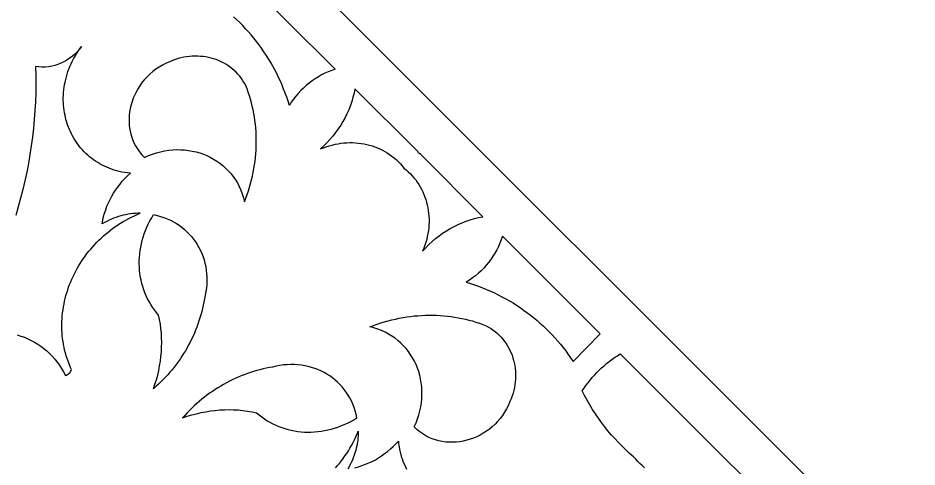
# Model space of a CAD drawing. Extents: x -3069 to -2029, y 258 to 1298.
# Drawn here: x -2296.3 to -2195.6, y 1102.3 to 1152.6 of the extents above; entities that cross this region are included whole.
import ezdxf

# ---------------------------------------------------------------- set-up
doc = ezdxf.new("R2010")
doc.units = 0
doc.layers.add('LAYER_1', color=18, linetype='CONTINUOUS')
doc.layers.add('LAYER_2', color=174, linetype='CONTINUOUS')

msp = doc.modelspace()

# ---------------------------------------------------------------- linework, layer by layer
at = {"layer": 'LAYER_1'}
for points in [[(-2271.67, 1157.81), (-2260.73, 1146.87), (-2261.12, 1146.74), (-2261.51, 1146.59), (-2261.89, 1146.42), (-2262.26, 1146.23), (-2262.62, 1146.02), (-2262.98, 1145.8), (-2263.32, 1145.57), (-2263.65, 1145.32), (-2263.98, 1145.05), (-2264.29, 1144.77), (-2264.58, 1144.48), (-2264.87, 1144.17), (-2265.14, 1143.85), (-2265.4, 1143.52), (-2265.65, 1143.17), (-2265.87, 1142.82), (-2266.02, 1143.28), (-2266.17, 1143.74), (-2266.33, 1144.19), (-2266.51, 1144.64), (-2266.69, 1145.09), (-2266.88, 1145.53), (-2267.08, 1145.96), (-2267.29, 1146.39), (-2267.5, 1146.81), (-2267.73, 1147.23), (-2267.96, 1147.64), (-2268.21, 1148.05), (-2268.46, 1148.45), (-2268.72, 1148.84), (-2268.99, 1149.23), (-2269.27, 1149.61), (-2269.55, 1149.99), (-2269.85, 1150.36), (-2270.15, 1150.72), (-2270.46, 1151.08), (-2270.77, 1151.42), (-2271.1, 1151.77), (-2271.43, 1152.1), (-2271.77, 1152.43), (-2272.12, 1152.75)], [(-2296.35, 1117.09), (-2295.95, 1116.96), (-2295.55, 1116.82), (-2295.16, 1116.65), (-2294.78, 1116.47), (-2294.41, 1116.27), (-2294.05, 1116.05), (-2293.7, 1115.81), (-2293.36, 1115.56), (-2293.03, 1115.29), (-2292.72, 1115), (-2292.42, 1114.7), (-2292.14, 1114.38), (-2291.87, 1114.04), (-2291.61, 1113.69), (-2291.38, 1113.32), (-2291.15, 1112.94), (-2290.95, 1112.54), (-2290.83, 1112.58), (-2290.72, 1112.64), (-2290.62, 1112.71), (-2290.52, 1112.79), (-2290.44, 1112.88), (-2290.37, 1112.99), (-2290.32, 1113.1), (-2290.28, 1113.21), (-2290.41, 1113.52), (-2290.54, 1113.83), (-2290.66, 1114.14), (-2290.77, 1114.45), (-2290.87, 1114.76), (-2290.96, 1115.08), (-2291.04, 1115.39), (-2291.11, 1115.71), (-2291.17, 1116.03), (-2291.22, 1116.35), (-2291.27, 1116.67), (-2291.3, 1116.99), (-2291.33, 1117.32), (-2291.34, 1117.64), (-2291.35, 1117.96), (-2291.35, 1118.29), (-2291.34, 1118.61), (-2291.33, 1118.93), (-2291.3, 1119.26), (-2291.27, 1119.58), (-2291.22, 1119.9), (-2291.17, 1120.22), (-2291.11, 1120.54), (-2291.05, 1120.86), (-2290.97, 1121.18), (-2290.89, 1121.49), (-2290.8, 1121.81), (-2290.7, 1122.12), (-2290.59, 1122.43), (-2290.48, 1122.74), (-2290.36, 1123.04), (-2290.23, 1123.34), (-2290.09, 1123.64), (-2289.95, 1123.94), (-2289.8, 1124.24), (-2289.64, 1124.53), (-2289.47, 1124.81), (-2289.3, 1125.1), (-2289.12, 1125.38), (-2288.94, 1125.66), (-2288.74, 1125.93), (-2288.54, 1126.2), (-2288.34, 1126.46), (-2288.12, 1126.72), (-2287.9, 1126.98), (-2287.67, 1127.23), (-2287.44, 1127.47), (-2287.2, 1127.71), (-2286.96, 1127.95), (-2286.7, 1128.18), (-2286.45, 1128.4), (-2286.18, 1128.62), (-2285.91, 1128.83), (-2285.64, 1129.04), (-2285.35, 1129.24), (-2285.07, 1129.43), (-2284.77, 1129.62), (-2284.47, 1129.8), (-2284.17, 1129.97), (-2283.86, 1130.14), (-2283.54, 1130.3), (-2283.22, 1130.45), (-2282.9, 1130.59), (-2282.57, 1130.73), (-2282.84, 1130.72), (-2283.12, 1130.71), (-2283.39, 1130.69), (-2283.67, 1130.66), (-2283.94, 1130.61), (-2284.21, 1130.56), (-2284.48, 1130.5), (-2284.75, 1130.43), (-2285.02, 1130.35), (-2285.29, 1130.27), (-2285.55, 1130.17), (-2285.81, 1130.06), (-2286.07, 1129.95), (-2286.33, 1129.82), (-2286.58, 1129.69), (-2286.83, 1129.55), (-2286.76, 1129.95), (-2286.67, 1130.35), (-2286.56, 1130.74), (-2286.44, 1131.13), (-2286.3, 1131.51), (-2286.14, 1131.89), (-2285.96, 1132.26), (-2285.77, 1132.63), (-2285.56, 1132.99), (-2285.34, 1133.33), (-2285.1, 1133.67), (-2284.84, 1134), (-2284.58, 1134.32), (-2284.29, 1134.63), (-2283.99, 1134.93), (-2283.68, 1135.21), (-2284, 1135.25), (-2284.31, 1135.29), (-2284.62, 1135.35), (-2284.92, 1135.41), (-2285.21, 1135.49), (-2285.5, 1135.57), (-2285.78, 1135.67), (-2286.06, 1135.77), (-2286.33, 1135.88), (-2286.59, 1136), (-2286.85, 1136.13), (-2287.1, 1136.26), (-2287.34, 1136.41), (-2287.58, 1136.56), (-2287.81, 1136.72), (-2288.03, 1136.89), (-2288.25, 1137.06), (-2288.46, 1137.24), (-2288.66, 1137.43), (-2288.85, 1137.62), (-2289.04, 1137.83), (-2289.22, 1138.03), (-2289.4, 1138.24), (-2289.56, 1138.46), (-2289.72, 1138.69), (-2289.87, 1138.92), (-2290.01, 1139.15), (-2290.15, 1139.39), (-2290.28, 1139.63), (-2290.4, 1139.88), (-2290.51, 1140.13), (-2290.61, 1140.39), (-2290.71, 1140.65), (-2290.79, 1140.91), (-2290.87, 1141.18), (-2290.94, 1141.45), (-2291, 1141.72), (-2291.06, 1142), (-2291.1, 1142.27), (-2291.14, 1142.55), (-2291.16, 1142.84), (-2291.18, 1143.12), (-2291.19, 1143.41), (-2291.19, 1143.7), (-2291.18, 1143.98), (-2291.16, 1144.27), (-2291.13, 1144.57), (-2291.09, 1144.86), (-2291.05, 1145.15), (-2290.99, 1145.44), (-2290.92, 1145.73), (-2290.85, 1146.03), (-2290.76, 1146.32), (-2290.67, 1146.61), (-2290.56, 1146.9), (-2290.45, 1147.19), (-2290.32, 1147.48), (-2290.18, 1147.76), (-2290.04, 1148.05), (-2289.88, 1148.33), (-2289.71, 1148.61), (-2289.54, 1148.89), (-2289.35, 1149.17), (-2289.15, 1149.44), (-2289.38, 1149.13), (-2289.63, 1148.84), (-2289.9, 1148.57), (-2290.19, 1148.32), (-2290.48, 1148.1), (-2290.8, 1147.89), (-2291.12, 1147.71), (-2291.45, 1147.55), (-2291.79, 1147.41), (-2292.14, 1147.3), (-2292.49, 1147.21), (-2292.85, 1147.15), (-2293.21, 1147.12), (-2293.58, 1147.11), (-2293.94, 1147.13), (-2294.3, 1147.18), (-2294.27, 1146.19), (-2294.27, 1145.2), (-2294.28, 1144.21), (-2294.32, 1143.22), (-2294.37, 1142.23), (-2294.44, 1141.25), (-2294.54, 1140.26), (-2294.65, 1139.27), (-2294.78, 1138.29), (-2294.93, 1137.3), (-2295.1, 1136.32), (-2295.29, 1135.34), (-2295.5, 1134.36), (-2295.72, 1133.39), (-2295.97, 1132.42), (-2296.23, 1131.45), (-2296.52, 1130.48)], [(-2226.1, 1102.2), (-2226.36, 1102.43), (-2226.61, 1102.66), (-2226.85, 1102.9), (-2227.08, 1103.15), (-2227.31, 1103.41), (-2227.76, 1103.8), (-2228.19, 1104.2), (-2228.61, 1104.61), (-2229.02, 1105.03), (-2229.42, 1105.46), (-2229.81, 1105.9), (-2230.19, 1106.35), (-2230.56, 1106.81), (-2230.91, 1107.28), (-2231.26, 1107.76), (-2231.59, 1108.25), (-2231.91, 1108.74), (-2232.22, 1109.25), (-2232.51, 1109.76), (-2232.8, 1110.28), (-2233.07, 1110.81), (-2232.86, 1111.12), (-2232.65, 1111.43), (-2232.42, 1111.73), (-2232.19, 1112.02), (-2231.95, 1112.31), (-2231.7, 1112.59), (-2231.44, 1112.86), (-2231.18, 1113.13), (-2230.9, 1113.39), (-2230.62, 1113.64), (-2230.34, 1113.88), (-2230.05, 1114.11), (-2229.75, 1114.34), (-2229.44, 1114.55), (-2229.13, 1114.76), (-2228.81, 1114.96), (-2220.4, 1106.55), (-2211.99, 1098.14)], [(-2260.7, 1102.17), (-2260.47, 1102.43), (-2260.25, 1102.69), (-2260.04, 1102.96), (-2259.83, 1103.24), (-2259.64, 1103.52), (-2259.44, 1103.81), (-2259.26, 1104.1), (-2259.08, 1104.4), (-2258.9, 1104.7), (-2258.74, 1105.01), (-2258.58, 1105.33), (-2258.43, 1105.65), (-2258.28, 1105.98), (-2258.15, 1106.31), (-2258.15, 1106.03), (-2258.16, 1105.76), (-2258.19, 1105.48), (-2258.22, 1105.21), (-2258.26, 1104.93), (-2258.31, 1104.66), (-2258.37, 1104.39), (-2258.44, 1104.12), (-2258.52, 1103.85), (-2258.61, 1103.59), (-2258.71, 1103.32), (-2258.81, 1103.06), (-2258.93, 1102.8), (-2259.05, 1102.55), (-2259.19, 1102.29), (-2259.33, 1102.04)], [(-2258.53, 1102.2), (-2258.13, 1102.31), (-2257.74, 1102.43), (-2257.36, 1102.58), (-2256.98, 1102.74), (-2256.61, 1102.91), (-2256.24, 1103.1), (-2255.89, 1103.31), (-2255.54, 1103.54), (-2255.2, 1103.78), (-2254.87, 1104.03), (-2254.55, 1104.3), (-2254.24, 1104.58), (-2253.95, 1104.88), (-2253.66, 1105.19), (-2253.63, 1104.87), (-2253.58, 1104.56), (-2253.53, 1104.26), (-2253.46, 1103.96), (-2253.39, 1103.66), (-2253.3, 1103.37), (-2253.21, 1103.09), (-2253.11, 1102.82), (-2252.99, 1102.55), (-2252.87, 1102.28), (-2252.75, 1102.03)]]:
    msp.add_lwpolyline(points, dxfattribs=at)
for points in [[(-2279.26, 1147.72), (-2279.68, 1147.54), (-2280.08, 1147.34), (-2280.46, 1147.11), (-2280.82, 1146.87), (-2281.16, 1146.61), (-2281.49, 1146.33), (-2281.79, 1146.04), (-2282.08, 1145.73), (-2282.34, 1145.41), (-2282.59, 1145.07), (-2282.81, 1144.73), (-2283.01, 1144.37), (-2283.19, 1144), (-2283.35, 1143.63), (-2283.49, 1143.25), (-2283.6, 1142.87), (-2283.69, 1142.48), (-2283.76, 1142.09), (-2283.81, 1141.69), (-2283.83, 1141.3), (-2283.82, 1140.91), (-2283.8, 1140.52), (-2283.74, 1140.13), (-2283.67, 1139.75), (-2283.56, 1139.37), (-2283.44, 1139), (-2283.28, 1138.64), (-2283.1, 1138.28), (-2282.89, 1137.94), (-2282.66, 1137.61), (-2282.53, 1137.45), (-2282.4, 1137.29), (-2282.26, 1137.14), (-2282.11, 1136.99), (-2281.66, 1137.19), (-2281.2, 1137.36), (-2280.75, 1137.51), (-2280.29, 1137.63), (-2279.84, 1137.72), (-2279.38, 1137.79), (-2278.93, 1137.84), (-2278.48, 1137.86), (-2278.04, 1137.85), (-2277.6, 1137.83), (-2277.17, 1137.78), (-2276.74, 1137.7), (-2276.32, 1137.61), (-2275.91, 1137.49), (-2275.5, 1137.35), (-2275.11, 1137.19), (-2274.73, 1137.01), (-2274.36, 1136.8), (-2274, 1136.58), (-2273.66, 1136.34), (-2273.33, 1136.08), (-2273.01, 1135.8), (-2272.71, 1135.5), (-2272.43, 1135.18), (-2272.17, 1134.84), (-2271.92, 1134.49), (-2271.69, 1134.12), (-2271.49, 1133.73), (-2271.3, 1133.33), (-2271.14, 1132.91), (-2271, 1132.47), (-2270.88, 1132.02), (-2270.73, 1132.43), (-2270.58, 1132.84), (-2270.45, 1133.25), (-2270.32, 1133.66), (-2270.21, 1134.07), (-2270.1, 1134.49), (-2270, 1134.9), (-2269.92, 1135.32), (-2269.84, 1135.73), (-2269.77, 1136.15), (-2269.71, 1136.57), (-2269.67, 1136.98), (-2269.63, 1137.4), (-2269.6, 1137.81), (-2269.58, 1138.23), (-2269.57, 1138.65), (-2269.57, 1139.06), (-2269.58, 1139.47), (-2269.6, 1139.88), (-2269.63, 1140.29), (-2269.67, 1140.7), (-2269.72, 1141.11), (-2269.78, 1141.52), (-2269.85, 1141.92), (-2269.93, 1142.32), (-2270.02, 1142.72), (-2270.12, 1143.12), (-2270.23, 1143.51), (-2270.34, 1143.9), (-2270.47, 1144.29), (-2270.61, 1144.67), (-2270.76, 1145.05), (-2270.91, 1145.33), (-2271.07, 1145.59), (-2271.25, 1145.84), (-2271.43, 1146.08), (-2271.63, 1146.31), (-2271.84, 1146.53), (-2272.05, 1146.73), (-2272.28, 1146.93), (-2272.51, 1147.11), (-2272.75, 1147.28), (-2273, 1147.44), (-2273.26, 1147.58), (-2273.52, 1147.72), (-2273.79, 1147.84), (-2274.07, 1147.95), (-2274.35, 1148.04), (-2274.64, 1148.12), (-2274.93, 1148.19), (-2275.23, 1148.25), (-2275.53, 1148.29), (-2275.83, 1148.32), (-2276.14, 1148.34), (-2276.44, 1148.34), (-2276.75, 1148.33), (-2277.07, 1148.3), (-2277.38, 1148.26), (-2277.69, 1148.21), (-2278.01, 1148.14), (-2278.32, 1148.06), (-2278.64, 1147.96), (-2278.95, 1147.85)], [(-2251.4, 1137.47), (-2251.46, 1137.6), (-2251.57, 1137.72), (-2258.54, 1144.69), (-2258.63, 1144.21), (-2258.75, 1143.73), (-2258.89, 1143.26), (-2259.04, 1142.8), (-2259.22, 1142.34), (-2259.42, 1141.89), (-2259.63, 1141.45), (-2259.87, 1141.02), (-2260.12, 1140.59), (-2260.4, 1140.18), (-2260.69, 1139.77), (-2260.99, 1139.38), (-2261.32, 1139), (-2261.66, 1138.63), (-2262.01, 1138.28), (-2262.39, 1137.94), (-2262.06, 1138.07), (-2261.74, 1138.19), (-2261.41, 1138.29), (-2261.08, 1138.38), (-2260.75, 1138.46), (-2260.42, 1138.52), (-2260.09, 1138.57), (-2259.76, 1138.61), (-2259.44, 1138.64), (-2259.11, 1138.65), (-2258.79, 1138.65), (-2258.46, 1138.63), (-2258.14, 1138.6), (-2257.83, 1138.56), (-2257.51, 1138.51), (-2257.21, 1138.45), (-2256.9, 1138.37), (-2256.6, 1138.28), (-2256.3, 1138.18), (-2256.01, 1138.07), (-2255.73, 1137.94), (-2255.45, 1137.8), (-2255.17, 1137.65), (-2254.9, 1137.49), (-2254.64, 1137.32), (-2254.39, 1137.14), (-2254.15, 1136.94), (-2253.91, 1136.74), (-2253.68, 1136.52), (-2253.46, 1136.29), (-2253.25, 1136.05), (-2253.05, 1135.8), (-2252.8, 1135.6), (-2252.56, 1135.39), (-2252.34, 1135.17), (-2252.12, 1134.94), (-2251.92, 1134.71), (-2251.72, 1134.46), (-2251.54, 1134.21), (-2251.37, 1133.95), (-2251.21, 1133.68), (-2251.06, 1133.41), (-2250.93, 1133.13), (-2250.8, 1132.84), (-2250.69, 1132.55), (-2250.59, 1132.26), (-2250.5, 1131.96), (-2250.42, 1131.65), (-2250.36, 1131.34), (-2250.31, 1131.03), (-2250.27, 1130.72), (-2250.24, 1130.4), (-2250.23, 1130.08), (-2250.23, 1129.75), (-2250.24, 1129.43), (-2250.26, 1129.1), (-2250.3, 1128.78), (-2250.35, 1128.45), (-2250.42, 1128.12), (-2250.49, 1127.79), (-2250.58, 1127.46), (-2250.69, 1127.14), (-2250.81, 1126.81), (-2250.94, 1126.49), (-2250.6, 1126.86), (-2250.24, 1127.22), (-2249.87, 1127.56), (-2249.49, 1127.88), (-2249.1, 1128.19), (-2248.7, 1128.48), (-2248.28, 1128.75), (-2247.86, 1129), (-2247.42, 1129.24), (-2246.98, 1129.46), (-2246.53, 1129.65), (-2246.07, 1129.83), (-2245.61, 1129.99), (-2245.14, 1130.13), (-2244.67, 1130.24), (-2244.19, 1130.34), (-2251.16, 1137.31), (-2251.28, 1137.42)], [(-2281.08, 1130.58), (-2280.68, 1130.49), (-2280.29, 1130.38), (-2279.92, 1130.26), (-2279.55, 1130.12), (-2279.2, 1129.96), (-2278.85, 1129.78), (-2278.52, 1129.59), (-2278.21, 1129.38), (-2277.9, 1129.15), (-2277.61, 1128.92), (-2277.34, 1128.66), (-2277.08, 1128.4), (-2276.83, 1128.12), (-2276.6, 1127.83), (-2276.38, 1127.52), (-2276.18, 1127.21), (-2276, 1126.88), (-2275.83, 1126.55), (-2275.68, 1126.2), (-2275.54, 1125.85), (-2275.42, 1125.49), (-2275.33, 1125.12), (-2275.24, 1124.74), (-2275.18, 1124.36), (-2275.14, 1123.97), (-2275.11, 1123.57), (-2275.11, 1123.17), (-2275.12, 1122.77), (-2275.16, 1122.36), (-2275.21, 1121.95), (-2275.29, 1121.54), (-2275.39, 1121.13), (-2275.45, 1120.77), (-2275.52, 1120.41), (-2275.6, 1120.05), (-2275.69, 1119.7), (-2275.78, 1119.35), (-2275.88, 1119), (-2276, 1118.65), (-2276.11, 1118.3), (-2276.24, 1117.96), (-2276.37, 1117.62), (-2276.51, 1117.28), (-2276.66, 1116.94), (-2276.82, 1116.61), (-2276.98, 1116.28), (-2277.15, 1115.96), (-2277.33, 1115.63), (-2277.52, 1115.31), (-2277.71, 1115), (-2277.91, 1114.69), (-2278.11, 1114.38), (-2278.33, 1114.08), (-2278.55, 1113.78), (-2278.77, 1113.48), (-2279, 1113.19), (-2279.24, 1112.91), (-2279.49, 1112.63), (-2279.74, 1112.35), (-2280, 1112.08), (-2280.26, 1111.81), (-2280.53, 1111.55), (-2280.81, 1111.3), (-2281.09, 1111.05), (-2280.92, 1111.56), (-2280.76, 1112.07), (-2280.62, 1112.59), (-2280.5, 1113.11), (-2280.4, 1113.63), (-2280.31, 1114.15), (-2280.25, 1114.68), (-2280.2, 1115.2), (-2280.18, 1115.72), (-2280.17, 1116.24), (-2280.18, 1116.76), (-2280.21, 1117.28), (-2280.26, 1117.8), (-2280.32, 1118.31), (-2280.41, 1118.82), (-2280.52, 1119.32), (-2280.76, 1119.61), (-2280.99, 1119.9), (-2281.2, 1120.2), (-2281.4, 1120.51), (-2281.59, 1120.83), (-2281.76, 1121.15), (-2281.91, 1121.48), (-2282.05, 1121.82), (-2282.18, 1122.16), (-2282.3, 1122.51), (-2282.39, 1122.86), (-2282.48, 1123.22), (-2282.55, 1123.58), (-2282.6, 1123.94), (-2282.64, 1124.31), (-2282.67, 1124.68), (-2282.68, 1125.05), (-2282.68, 1125.43), (-2282.66, 1125.8), (-2282.63, 1126.18), (-2282.58, 1126.55), (-2282.52, 1126.93), (-2282.44, 1127.3), (-2282.35, 1127.68), (-2282.24, 1128.05), (-2282.12, 1128.42), (-2281.99, 1128.79), (-2281.84, 1129.15), (-2281.67, 1129.51), (-2281.49, 1129.87), (-2281.29, 1130.23)], [(-2242, 1128.15), (-2242.13, 1127.75), (-2242.29, 1127.37), (-2242.46, 1126.99), (-2242.65, 1126.62), (-2242.85, 1126.25), (-2243.07, 1125.9), (-2243.31, 1125.55), (-2243.56, 1125.22), (-2243.82, 1124.9), (-2244.1, 1124.59), (-2244.4, 1124.29), (-2244.7, 1124), (-2245.02, 1123.73), (-2245.36, 1123.47), (-2245.7, 1123.23), (-2246.06, 1123), (-2245.59, 1122.86), (-2245.14, 1122.7), (-2244.68, 1122.54), (-2244.23, 1122.37), (-2243.79, 1122.19), (-2243.35, 1122), (-2242.91, 1121.8), (-2242.48, 1121.59), (-2242.06, 1121.37), (-2241.64, 1121.14), (-2241.23, 1120.91), (-2240.82, 1120.67), (-2240.42, 1120.41), (-2240.03, 1120.15), (-2239.64, 1119.88), (-2239.26, 1119.61), (-2238.88, 1119.32), (-2238.52, 1119.03), (-2238.15, 1118.73), (-2237.8, 1118.42), (-2237.45, 1118.1), (-2237.11, 1117.78), (-2236.77, 1117.44), (-2236.45, 1117.1), (-2236.13, 1116.75), (-2235.81, 1116.4), (-2235.51, 1116.04), (-2235.21, 1115.67), (-2234.92, 1115.29), (-2234.64, 1114.91), (-2234.37, 1114.51), (-2234.1, 1114.12), (-2231.06, 1117.21)], [(-2241.16, 1109.61), (-2241.34, 1109.2), (-2241.54, 1108.8), (-2241.76, 1108.42), (-2242, 1108.05), (-2242.26, 1107.71), (-2242.54, 1107.39), (-2242.83, 1107.08), (-2243.14, 1106.8), (-2243.47, 1106.53), (-2243.8, 1106.29), (-2244.15, 1106.06), (-2244.51, 1105.86), (-2244.87, 1105.68), (-2245.24, 1105.52), (-2245.62, 1105.39), (-2246.01, 1105.27), (-2246.4, 1105.18), (-2246.79, 1105.11), (-2247.18, 1105.07), (-2247.58, 1105.05), (-2247.97, 1105.05), (-2248.36, 1105.08), (-2248.75, 1105.13), (-2249.13, 1105.21), (-2249.51, 1105.31), (-2249.88, 1105.44), (-2250.24, 1105.59), (-2250.59, 1105.77), (-2250.93, 1105.98), (-2251.26, 1106.22), (-2251.42, 1106.34), (-2251.58, 1106.48), (-2251.73, 1106.62), (-2251.88, 1106.77), (-2251.68, 1107.22), (-2251.51, 1107.67), (-2251.37, 1108.13), (-2251.25, 1108.58), (-2251.15, 1109.04), (-2251.08, 1109.49), (-2251.04, 1109.94), (-2251.02, 1110.39), (-2251.02, 1110.83), (-2251.05, 1111.27), (-2251.1, 1111.71), (-2251.17, 1112.14), (-2251.27, 1112.56), (-2251.38, 1112.97), (-2251.52, 1113.37), (-2251.68, 1113.76), (-2251.87, 1114.14), (-2252.07, 1114.51), (-2252.29, 1114.87), (-2252.53, 1115.22), (-2252.8, 1115.55), (-2253.08, 1115.86), (-2253.38, 1116.16), (-2253.69, 1116.44), (-2254.03, 1116.71), (-2254.38, 1116.95), (-2254.75, 1117.18), (-2255.14, 1117.39), (-2255.54, 1117.57), (-2255.96, 1117.73), (-2256.4, 1117.87), (-2256.85, 1117.99), (-2256.44, 1118.15), (-2256.04, 1118.29), (-2255.63, 1118.43), (-2255.21, 1118.55), (-2254.8, 1118.67), (-2254.39, 1118.77), (-2253.97, 1118.87), (-2253.56, 1118.96), (-2253.14, 1119.03), (-2252.73, 1119.1), (-2252.31, 1119.16), (-2251.89, 1119.21), (-2251.48, 1119.24), (-2251.06, 1119.27), (-2250.64, 1119.29), (-2250.23, 1119.3), (-2249.81, 1119.3), (-2249.4, 1119.29), (-2248.99, 1119.27), (-2248.58, 1119.24), (-2248.17, 1119.2), (-2247.76, 1119.15), (-2247.36, 1119.09), (-2246.95, 1119.02), (-2246.55, 1118.94), (-2246.15, 1118.85), (-2245.76, 1118.76), (-2245.36, 1118.65), (-2244.97, 1118.53), (-2244.58, 1118.4), (-2244.2, 1118.27), (-2243.82, 1118.12), (-2243.55, 1117.97), (-2243.28, 1117.8), (-2243.03, 1117.63), (-2242.79, 1117.44), (-2242.56, 1117.24), (-2242.35, 1117.04), (-2242.14, 1116.82), (-2241.95, 1116.6), (-2241.77, 1116.36), (-2241.6, 1116.12), (-2241.44, 1115.87), (-2241.29, 1115.61), (-2241.16, 1115.35), (-2241.04, 1115.08), (-2240.93, 1114.8), (-2240.83, 1114.52), (-2240.75, 1114.24), (-2240.68, 1113.94), (-2240.62, 1113.65), (-2240.58, 1113.35), (-2240.55, 1113.04), (-2240.54, 1112.74), (-2240.53, 1112.43), (-2240.55, 1112.12), (-2240.57, 1111.81), (-2240.61, 1111.49), (-2240.67, 1111.18), (-2240.73, 1110.87), (-2240.82, 1110.55), (-2240.92, 1110.24), (-2241.03, 1109.93)], [(-2258.3, 1107.79), (-2258.38, 1108.19), (-2258.49, 1108.58), (-2258.61, 1108.96), (-2258.76, 1109.32), (-2258.92, 1109.68), (-2259.09, 1110.02), (-2259.29, 1110.35), (-2259.49, 1110.67), (-2259.72, 1110.97), (-2259.96, 1111.26), (-2260.21, 1111.53), (-2260.48, 1111.8), (-2260.76, 1112.04), (-2261.05, 1112.28), (-2261.35, 1112.49), (-2261.67, 1112.69), (-2261.99, 1112.88), (-2262.33, 1113.05), (-2262.67, 1113.2), (-2263.03, 1113.33), (-2263.39, 1113.45), (-2263.76, 1113.55), (-2264.13, 1113.63), (-2264.52, 1113.69), (-2264.91, 1113.74), (-2265.3, 1113.76), (-2265.7, 1113.77), (-2266.1, 1113.75), (-2266.51, 1113.72), (-2266.92, 1113.66), (-2267.33, 1113.58), (-2267.75, 1113.49), (-2268.11, 1113.42), (-2268.46, 1113.35), (-2268.82, 1113.27), (-2269.18, 1113.19), (-2269.53, 1113.09), (-2269.88, 1112.99), (-2270.23, 1112.88), (-2270.57, 1112.76), (-2270.92, 1112.63), (-2271.26, 1112.5), (-2271.6, 1112.36), (-2271.93, 1112.21), (-2272.26, 1112.05), (-2272.59, 1111.89), (-2272.92, 1111.72), (-2273.24, 1111.54), (-2273.56, 1111.36), (-2273.87, 1111.16), (-2274.19, 1110.97), (-2274.49, 1110.76), (-2274.8, 1110.55), (-2275.1, 1110.33), (-2275.39, 1110.1), (-2275.68, 1109.87), (-2275.97, 1109.63), (-2276.25, 1109.38), (-2276.53, 1109.13), (-2276.8, 1108.87), (-2277.06, 1108.61), (-2277.32, 1108.34), (-2277.58, 1108.06), (-2277.83, 1107.78), (-2277.32, 1107.96), (-2276.8, 1108.11), (-2276.28, 1108.25), (-2275.76, 1108.38), (-2275.24, 1108.48), (-2274.72, 1108.56), (-2274.2, 1108.63), (-2273.67, 1108.67), (-2273.15, 1108.7), (-2272.63, 1108.71), (-2272.11, 1108.7), (-2271.59, 1108.67), (-2271.08, 1108.62), (-2270.56, 1108.55), (-2270.05, 1108.46), (-2269.55, 1108.36), (-2269.26, 1108.11), (-2268.97, 1107.89), (-2268.67, 1107.67), (-2268.36, 1107.47), (-2268.04, 1107.29), (-2267.72, 1107.12), (-2267.39, 1106.96), (-2267.05, 1106.82), (-2266.71, 1106.69), (-2266.36, 1106.58), (-2266.01, 1106.48), (-2265.65, 1106.4), (-2265.29, 1106.33), (-2264.93, 1106.27), (-2264.56, 1106.23), (-2264.19, 1106.2), (-2263.82, 1106.19), (-2263.45, 1106.2), (-2263.07, 1106.21), (-2262.7, 1106.25), (-2262.32, 1106.29), (-2261.95, 1106.36), (-2261.57, 1106.43), (-2261.2, 1106.52), (-2260.83, 1106.63), (-2260.46, 1106.75), (-2260.09, 1106.89), (-2259.72, 1107.04), (-2259.36, 1107.2), (-2259, 1107.38), (-2258.65, 1107.58)]]:
    msp.add_lwpolyline(points, close=True, dxfattribs=at)
at = {"layer": 'LAYER_2'}
msp.add_lwpolyline([(-2354.51, 307.75), (-2079.19, 583.07), (-2079.19, 972.43), (-2354.51, 1247.75), (-2743.87, 1247.75), (-3019.19, 972.43), (-3019.19, 583.07), (-2743.87, 307.75)], close=True, dxfattribs=at)

doc.saveas('drawing.dxf')
